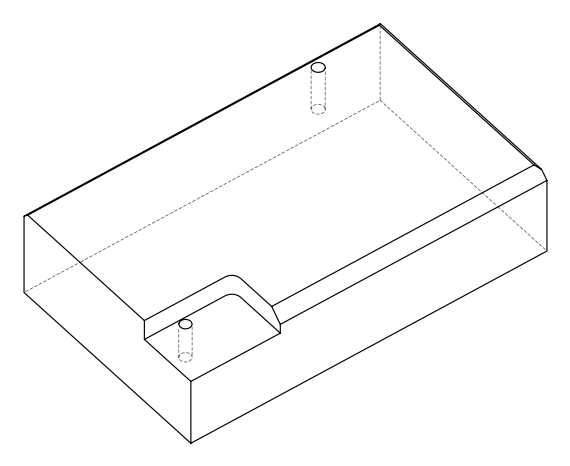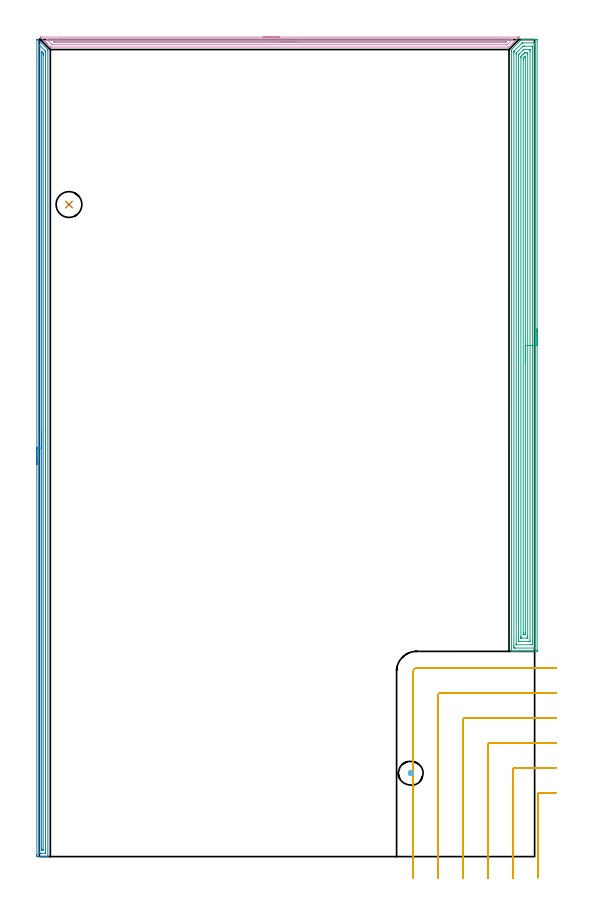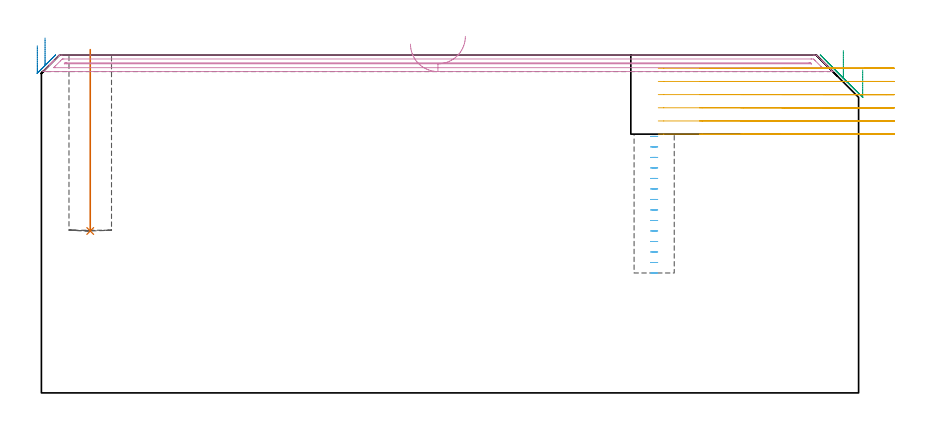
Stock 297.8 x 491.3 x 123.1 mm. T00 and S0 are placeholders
(PLAN: 6 operations, 3 tool changes, 48.5 min)
(1 INDEXABLE_INSERT_DRILL_BLIND_HOLE_FROM_SOLID | STEP1POCKET | NXT0302_002 | 0.27 min | 12025 mm3)
(2 AREA_MILL | FG_CHAMFER_SURFACE | UGT0205_001 | 11.9 min | 10701 mm3)
(3 AREA_MILL_1 | FG_CHAMFER_SURFACE_1 | UGT0205_001 | 17.85 min | 44493 mm3)
(4 AREA_MILL_2 | FG_CHAMFER_SURFACE_2 | UGT0205_001 | 6.92 min | 5033 mm3)
(5 MILL_CORNER_NOTCH_RECTANGULAR | CORNER_NOTCH_RECTANGULAR | UGT0201_136 | Follow Part, ap 5, ae 75% | 10.85 min | 293222 mm3)
(6 MILL_BLIND_HOLE_FROM_SOLID_MATERIAL | STEP1POCKET_1 | NXT0201_011 | Spiral | 0.7 min | 8462 mm3)
(TOOL NXT0302_002 | Index. Insert Drill 15.5mm [880-D1550L20-05] | D15.5 PA176 FL78 Z2)
(TOOL UGT0205_001 | Chamfer Mill 20 x 3 x 45 deg. | D20 FL50 Z2)
(TOOL UGT0201_136 | Carbide End Mill 20.0 | D20 FL30 Z4)
(TOOL NXT0201_011 | ENDMILL 12mm [2P460-1200-NA 1630] | D12 FL38 Z6)
(OP 1 INDEXABLE_INSERT_DRILL_BLIND_HOLE_FROM_SOLID)
G17 G21 G94 G90
T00 M6
G54
G17 G0 G90 X17.8 Y392.1 S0 M3
G43 Z133.1 H1
G94 G81 G98 Z59. F250. R125.1
G80
M5
M2
(OP 2 AREA_MILL)
G17 G21 G94 G90
T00 M6
G54
G17 G0 G90 X-1.5 Y235.686 S1061 M3
G43 Z133.1 H0
Z126.5
G94 G1 Y235.724 Z125.628 F250.
Y235.838 Z124.764
Y236.027 Z123.912
Y236.289 Z123.08
Y236.623 Z122.274
Y237.026 Z121.5
Y237.495 Z120.764
Y238.026 Z120.072
Y238.615 Z119.429
Y239.258 Z118.84
Y239.95 Z118.308
Y240.686 Z117.84
Y241.46 Z117.437
Y242.266 Z117.103
Y243.098 Z116.841
Y243.95 Z116.652
Y244.815 Z116.538
Y245.686 Z116.5
Y491.039
X-1.496 Y491.176 Z116.504
X-1.493 Y491.253 Z116.507
X-1.475 Y491.299 Z116.524
X-1.464 Y491.322 Z116.535
X-1.441 Y491.358 Z116.558
X-1.138 Y491.31 Z116.861
X-0.898 Y491.29 Z117.101
X-0.88 Y491.276 Z117.119
X-0.775 Y491.176 Z117.224
X4.927 Y485.474 Z122.925
X5.037 Y485.362 Z123.036
X5.093 Y485.303 Z123.092
X5.1 Y484.468 Z123.1
Y0.185
X5.097 Y0.01 Z123.088
X5.031 Y0.007 Z123.023
X4.588 Y0. Z122.588
X4.325 Z122.325
X3.587 Z121.582
X2.324 Z120.322
X0.907 Z118.902
X-0.88 Y0.001 Z117.116
X-1.135 Y0.002 Z116.861
X-1.492 Y0.007 Z116.506
X-1.494 Y0.018 Z116.504
X-1.499 Y0.632 Z116.501
X-1.5 Y1.252 Z116.5
Y245.686
X-0.086 Z117.914
Y487.349
X-0.084 Y487.547 Z117.916
X-0.079 Y487.942 Z117.921
X-0.077 Y488.019 Z117.923
X-0.07 Y488.014 Z117.93
X-0.04 Y487.988 Z117.96
X0.013 Y487.937 Z118.013
X3.482 Y484.468 Z121.482
X3.587 Y484.359 Z121.587
X3.678 Y484.26 Z121.678
X3.683 Y483.87 Z121.683
X3.685 Y483.673 Z121.685
Y2.322
X3.684 Y2.223 Z121.684
X3.679 Y2.027 Z121.679
X3.674 Y2.009 Z121.674
X3.665 Y2.005 Z121.665
X3.639 Y2.002 Z121.639
X3.587 Y2. Z121.587
X3.114 Z121.114
X1.327 Z119.327
X0.433 Z118.433
X0.013 Y2.003 Z118.013
X-0.047 Y2.006 Z117.953
X-0.077 Y2.009 Z117.923
X-0.081 Y2.124 Z117.919
X-0.085 Y2.322 Z117.915
X-0.086 Y2.421 Z117.914
Y245.686
X1.328 Z119.328
X1.329 Y484.045 Z119.329
X1.33 Y484.113 Z119.33
X1.331 Y484.153 Z119.331
X1.332 Y484.154 Z119.332
X1.344 Y484.146 Z119.344
X1.418 Y484.078 Z119.418
X1.673 Y483.827 Z119.673
X1.8 Y483.701 Z119.8
X1.926 Y483.574 Z119.926
X2.052 Y483.441 Z120.052
X2.265 Y483.215 Z120.265
X2.267 Y483.106 Z120.267
X2.27 Y482.679 Z120.27
X2.271 Y482.208 Z120.271
Y481.785
Y4.209
X2.269 Y4.091 Z120.269
X2.267 Y4.033 Z120.267
X2.265 Y4.012 Z120.265
X2.218 Y4.009 Z120.218
X2.007 Y4.002 Z120.007
X1.8 Y4.001 Z119.8
X1.591 Y4.002 Z119.591
X1.452 Y4.006 Z119.452
X1.345 Y4.01 Z119.345
X1.335 Y4.054 Z119.335
X1.333 Y4.209 Z119.333
X1.33 Y4.68 Z119.33
X1.329 Y5.104 Z119.329
X1.328 Y5.576 Z119.328
Y245.686
Y246.558 Z119.366
Y247.423 Z119.48
Y248.274 Z119.669
Y249.106 Z119.932
Y249.912 Z120.265
Y250.686 Z120.668
Y251.422 Z121.137
Y252.114 Z121.668
Y252.757 Z122.257
Y253.347 Z122.901
Y253.878 Z123.593
Y254.346 Z124.328
Y254.749 Z125.102
Y255.083 Z125.908
Y255.345 Z126.74
Y255.534 Z127.592
Y255.648 Z128.457
Y255.686 Z129.328
G0 Z133.1
M5
M2
(OP 3 AREA_MILL_1)
G17 G21 G94 G90
T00 M6
G54
G17 G0 G90 X299.3 Y317.35 S1061 M3
G43 Z133.1 H0
Z117.7
G94 G1 Y317.312 Z116.828 F250.
Y317.198 Z115.964
Y317.009 Z115.112
Y316.747 Z114.28
Y316.413 Z113.474
Y316.01 Z112.7
Y315.542 Z111.964
Y315.01 Z111.272
Y314.421 Z110.629
Y313.778 Z110.04
Y313.086 Z109.509
Y312.35 Z109.04
Y311.576 Z108.637
Y310.77 Z108.303
Y309.938 Z108.041
Y309.086 Z107.852
Y308.222 Z107.738
Y307.35 Z107.7
Y124.345
X299.299 Y124.03 Z107.701
X299.294 Y123.457 Z107.704
X299.292 Y123.408 Z107.706
X298.723 Y123.404 Z108.274
X298.095 Y123.4 Z108.902
X287.148 Z119.847
X285.732 Z121.264
X285.367 Z121.628
X284.637 Z122.363
X284.373 Z122.627
X283.954 Z123.037
X283.903 Y123.41 Z123.088
X283.9 Y123.583 Z123.1
Y484.41
X283.903 Y485.3 Z123.096
X283.904 Y485.304
X289.897 Y491.298 Z117.101
X289.899 Y491.299 Z117.099
X289.912 Y491.3 Z117.086
X290.55 Z116.45
X290.87 Z116.13
X291.6 Z115.396
X292.856 Z114.142
X294.598 Z112.398
X296.68 Z110.317
X298.723 Z108.274
X298.988 Y491.298 Z108.01
X299.292 Y491.29 Z107.706
X299.299 Y490.985 Z107.699
X299.3 Y307.35 Z107.7
X297.886 Z109.114
X297.885 Y125.713 Z109.115
X297.883 Y125.606 Z109.117
X297.878 Y125.41 Z109.122
X297.833 Y125.408 Z109.167
X297.358 Y125.401 Z109.642
X286.258 Z120.742
X285.782 Y125.403 Z121.218
X285.367 Y125.41 Z121.633
X285.321 Y125.819 Z121.679
X285.318 Y125.868 Z121.682
X285.314 Y126.713 Z121.686
Y126.766
Y482.674
X285.317 Y483.516 Z121.683
X285.318 Y483.565 Z121.682
X285.367 Y484.306 Z121.633
X285.416 Y484.361 Z121.584
X285.461 Y484.41 Z121.539
X289.931 Y488.881 Z117.069
X290.326 Y489.267 Z116.674
X290.349 Y489.287 Z116.651
X290.397 Y489.292 Z116.603
X290.501 Y489.296 Z116.499
X290.71 Y489.299 Z116.29
X296.942 Z110.058
X297.418 Y489.297 Z109.582
X297.833 Y489.29 Z109.167
X297.879 Y488.881 Z109.121
X297.882 Y488.832 Z109.118
X297.886 Y487.987 Z109.114
Y487.934
Y307.35
X296.472 Z110.528
X296.471 Y128.502 Z110.529
X296.47 Y128.082 Z110.53
X296.464 Y127.607 Z110.536
X296.458 Y127.41 Z110.542
X296.256 Y127.402 Z110.744
X296.052 Y127.401 Z110.948
X295.368 Y127.4 Z111.632
X286.941 Z120.059
X286.804 Y127.402 Z120.196
X286.754 Y127.406 Z120.246
X286.734 Y127.411 Z120.266
X286.732 Y127.418 Z120.268
X286.73 Y127.467 Z120.27
X286.729 Y127.607 Z120.271
X286.728 Y128.029 Z120.272
X286.729 Y482.621 Z120.271
X286.73 Y483.041 Z120.27
X286.733 Y483.16 Z120.267
X286.735 Y483.215 Z120.265
X286.766 Y483.255 Z120.234
X287.015 Y483.516 Z119.985
X290.651 Y487.151 Z116.349
X290.71 Y487.207 Z116.29
X290.798 Y487.287 Z116.202
X290.881 Y487.292 Z116.119
X291.052 Y487.297 Z115.949
X291.394 Y487.3 Z115.606
X291.6 Z115.4
X296.259 Z110.741
X296.396 Y487.298 Z110.604
X296.446 Y487.294 Z110.554
X296.466 Y487.289 Z110.534
X296.468 Y487.282 Z110.532
X296.47 Y487.233 Z110.53
X296.471 Y487.092 Z110.529
X296.472 Y486.671 Z110.528
Y307.35
X295.057 Z111.943
Y130.29
X295.051 Y129.507 Z111.949
X295.041 Y129.41 Z111.959
X294.936 Y129.407 Z112.064
X294.714 Y129.403 Z112.286
X294.271 Y129.4 Z112.729
X288.929 Z118.071
X288.484 Y129.403 Z118.516
X288.264 Y129.407 Z118.736
X288.159 Y129.41 Z118.841
X288.15 Y129.481 Z118.85
X288.143 Y130.185 Z118.857
Y130.29
Y481.727
X288.145 Y482.122 Z118.855
X288.148 Y482.17 Z118.852
X288.15 Y482.19 Z118.85
X288.162 Y482.205 Z118.838
X288.215 Y482.264 Z118.785
X288.304 Y482.355 Z118.696
X288.57 Y482.621 Z118.43
X290.71 Y484.76 Z116.29
X290.983 Y485.029 Z116.017
X291.191 Y485.23 Z115.809
X291.269 Y485.29 Z115.731
X291.379 Y485.294 Z115.622
X291.6 Y485.3 Z115.4
X294.271 Z112.729
X294.716 Y485.297 Z112.284
X294.936 Y485.293 Z112.064
X295.041 Y485.29 Z111.959
X295.05 Y485.219 Z111.95
X295.057 Y484.515 Z111.943
Y484.41
Y307.35
X293.643 Z113.357
Y132.71
X293.642 Y132.079 Z113.358
X293.64 Y131.818 Z113.36
X293.636 Y131.552 Z113.364
X293.628 Y131.41 Z113.372
X293.55 Y131.406 Z113.45
X293.381 Y131.403 Z113.619
X293.166 Y131.4 Z113.834
X289.819 Y131.401 Z117.181
X289.601 Y131.404 Z117.399
X289.565 Y131.41 Z117.435
X289.563 Y131.418 Z117.437
X289.56 Y131.445 Z117.44
X289.557 Y132.079 Z117.443
Y132.342
Y480.201
X289.561 Y480.833 Z117.439
X289.563 Y481.09 Z117.437
X289.574 Y481.164 Z117.426
X289.627 Y481.22 Z117.373
X289.819 Y481.419 Z117.181
X290.71 Y482.312 Z116.29
X291.019 Y482.621 Z115.981
X291.312 Y482.91 Z115.688
X291.6 Y483.19 Z115.4
X291.709 Y483.29 Z115.291
X291.819 Y483.295 Z115.181
X292.49 Y483.299 Z114.51
X292.705 Y483.3 Z114.295
X293.381 Y483.299 Z113.619
X293.599 Y483.296 Z113.401
X293.635 Y483.29 Z113.365
X293.637 Y483.282 Z113.363
X293.64 Y483.255 Z113.36
X293.643 Y482.621 Z113.357
Y482.358
Y307.35
X292.229 Z114.771
Y134.761
X292.228 Y134.131 Z114.772
X292.226 Y133.867 Z114.774
X292.222 Y133.552 Z114.778
X292.214 Y133.41 Z114.786
X292.061 Y133.404 Z114.939
X291.6 Y133.402 Z115.4
X291.171 Y133.403 Z115.829
X291.004 Y133.41 Z115.996
X290.978 Y133.424 Z116.022
X290.976 Y133.48 Z116.024
X290.973 Y133.603 Z116.027
X290.972 Y133.867 Z116.028
X290.971 Y134.499 Z116.029
Y479.044
X290.972 Y479.675 Z116.028
X290.975 Y479.939 Z116.025
X290.978 Y480.095 Z116.022
X290.986 Y480.127 Z116.014
X291.011 Y480.157 Z115.989
X291.059 Y480.208 Z115.941
X291.194 Y480.346 Z115.806
X291.68 Y480.833 Z115.32
X291.878 Y481.027 Z115.122
X292.091 Y481.234 Z114.909
X292.136 Y481.277 Z114.864
X292.184 Y481.29 Z114.816
X292.222 Y481.279 Z114.778
X292.226 Y481.099 Z114.774
X292.228 Y480.833 Z114.772
X292.229 Y480.675 Z114.771
Y307.35
Y306.478 Z114.809
Y305.614 Z114.923
Y304.762 Z115.112
Y303.93 Z115.374
Y303.124 Z115.708
Y302.35 Z116.111
Y301.614 Z116.58
Y300.922 Z117.111
Y300.279 Z117.7
Y299.69 Z118.343
Y299.158 Z119.035
Y298.69 Z119.771
Y298.287 Z120.545
Y297.953 Z121.351
Y297.691 Z122.183
Y297.502 Z123.035
Y297.388 Z123.9
Y297.35 Z124.771
G0 Z133.1
M5
M2
(OP 4 AREA_MILL_2)
G17 G21 G94 G90
T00 M6
G54
G17 G0 G90 X134.5 Y492.8 S1061 M3
G43 Z133.1 H0
Z127.1
G94 G1 X134.538 Z126.228 F250.
X134.652 Z125.364
X134.841 Z124.512
X135.103 Z123.68
X135.437 Z122.874
X135.84 Z122.1
X136.308 Z121.364
X136.84 Z120.672
X137.429 Z120.029
X138.072 Z119.44
X138.764 Z118.908
X139.5 Z118.44
X140.274 Z118.037
X141.08 Z117.703
X141.912 Z117.441
X142.763 Z117.252
X143.628 Z117.138
X144.5 Z117.1
X288.341
X288.385 Y492.799 Z117.099
X288.386 Y492.795 Z117.103
X288.385 Y492.787 Z117.111
X288.326 Y492.725 Z117.173
X287.79 Y492.19 Z117.709
X287.591 Y491.99 Z117.907
X287.032 Y491.432 Z118.468
X286.897 Y491.297 Z118.602
X286.716 Y491.114 Z118.782
X286.203 Y490.603 Z119.297
X286.004 Y490.404 Z119.494
X285.84 Y490.238 Z119.657
X285.68 Y490.079 Z119.819
X285.558 Y489.957 Z119.941
X285.402 Y489.8 Z120.095
X285.25 Y489.649 Z120.249
X285.112 Y489.511 Z120.387
X284.964 Y489.362 Z120.533
X284.82 Y489.219 Z120.679
X284.665 Y489.064 Z120.833
X284.526 Y488.924 Z120.972
X284.39 Y488.789 Z121.108
X284.219 Y488.618 Z121.28
X282.773 Y487.173 Z122.725
X282.433 Y486.836 Z123.063
X282.401 Y486.807 Z123.093
X281.541 Y486.8 Z123.1
X7.459
X6.654 Y486.806 Z123.094
X6.599 Y486.807 Z123.093
X6.567 Y486.836 Z123.063
X6.226 Y487.173 Z122.725
X4.609 Y488.789 Z121.108
X4.474 Y488.924 Z120.972
X4.335 Y489.064 Z120.834
X4.18 Y489.219 Z120.679
X4.036 Y489.362 Z120.533
X3.888 Y489.511 Z120.387
X3.75 Y489.649 Z120.249
X3.6 Y489.798 Z120.098
X3.442 Y489.957 Z119.941
X3.32 Y490.079 Z119.819
X3.159 Y490.238 Z119.657
X2.995 Y490.404 Z119.494
X2.891 Y490.508 Z119.39
X0.607 Y492.792 Z117.106
X0.612 Y492.795 Z117.104
X0.764 Y492.8 Z117.1
X144.5
Y491.386 Z118.514
X284.038 Y491.385 Z118.515
X284.219 Y491.384 Z118.516
X284.394 Y491.38 Z118.52
X284.512 Y491.374 Z118.526
X284.459 Y491.316 Z118.584
X284.316 Y491.167 Z118.733
X284.219 Y491.069 Z118.831
X284.021 Y490.87 Z119.03
X282.074 Y488.924 Z120.976
X281.81 Y488.66 Z121.24
X281.541 Y488.394 Z121.506
X281.362 Y488.224 Z121.676
X280.648 Y488.216 Z121.684
X280.478 Y488.215 Z121.685
X8.182
X7.821 Y488.219 Z121.681
X7.645 Y488.221 Z121.679
X7.459 Y488.397 Z121.503
X6.927 Y488.924 Z120.976
X5.174 Y490.676 Z119.224
X4.781 Y491.07 Z118.83
X4.538 Y491.321 Z118.579
X4.49 Y491.371 Z118.529
X4.564 Y491.379 Z118.521
X4.781 Y491.383 Z118.517
X4.951 Y491.385 Z118.515
X10.176 Y491.386 Z118.514
X144.5
Y489.972 Z119.928
X280.473 Y489.971 Z119.929
X280.531
X280.648 Y489.967 Z119.933
X280.652 Y489.965 Z119.935
Y489.959 Z119.941
X280.648 Y489.949 Z119.951
X280.573 Y489.873 Z120.027
X280.498 Y489.8 Z120.1
X280.347 Y489.658 Z120.242
X280.311 Y489.635 Z120.265
X280.221 Y489.632 Z120.268
X280.105 Y489.63 Z120.27
X279.93 Y489.629 Z120.271
X279.755 Y489.628 Z120.272
X9.245 Y489.629 Z120.271
X9.07 Y489.63 Z120.27
X8.721 Y489.634 Z120.266
X8.677 Y489.636 Z120.264
X8.665 Y489.643 Z120.257
X8.639 Y489.664 Z120.236
X8.592 Y489.709 Z120.191
X8.5 Y489.8 Z120.1
X8.352 Y489.953 Z119.947
X8.351 Y489.967 Z119.933
X9.245 Y489.971 Z119.929
X144.5 Y489.972 Z119.928
X145.372 Z119.966
X146.236 Z120.08
X147.088 Z120.269
X147.92 Z120.531
X148.726 Z120.865
X149.5 Z121.268
X150.236 Z121.737
X150.928 Z122.268
X151.571 Z122.857
X152.16 Z123.501
X152.691 Z124.193
X153.16 Z124.928
X153.563 Z125.702
X153.897 Z126.508
X154.159 Z127.34
X154.348 Z128.192
X154.462 Z129.057
X154.5 Z129.928
G0 Z133.1
M5
M2
(OP 5 MILL_CORNER_NOTCH_RECTANGULAR)
G17 G21 G94 G90
T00 M6
G54
G17 G0 G90 X310.8 Y38.4 S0 M3
G43 Z133.1 H0
Z118.3
G94 G1 X307.8 F250.
X300.793 F500.
G3 X299.8 Y37.407 R1.
G1 Y-9.798
Y-12.798 F250.
G0 Z133.1
X310.8 Y53.4
Z118.3
G1 X307.8
X285.794 F500.
G3 X284.8 Y52.406 R1.
G1 Y-10.
Y-13. F250.
G0 Z133.1
X310.8 Y68.4
Z118.3
G1 X307.8
X270.794 F500.
G3 X269.8 Y67.406 R1.
G1 Y-10.
Y-13. F250.
G0 Z133.1
X310.8 Y83.4
Z118.3
G1 X307.8
X255.794 F500.
G3 X254.8 Y82.406 R1.
G1 Y-10.
Y-13. F250.
G0 Z133.1
X310.8 Y98.4
Z118.3
G1 X307.8
X240.795 F500.
G3 X239.8 Y97.405 R1.
G1 Y-10.
Y-13. F250.
G0 Z133.1
X310.8 Y113.4
Z118.3
G1 X307.8
X226.8 F500.
G3 X224.8 Y111.4 R2.
G1 Y-10.
Y-13. F250.
G0 Z133.1
X310.8 Y38.4
Z113.5
G1 X307.8
X300.793 F500.
G3 X299.8 Y37.407 R1.
G1 Y-9.798
Y-12.798 F250.
G0 Z133.1
X310.8 Y53.4
Z113.5
G1 X307.8
X285.794 F500.
G3 X284.8 Y52.406 R1.
G1 Y-10.
Y-13. F250.
G0 Z133.1
X310.8 Y68.4
Z113.5
G1 X307.8
X270.794 F500.
G3 X269.8 Y67.406 R1.
G1 Y-10.
Y-13. F250.
G0 Z133.1
X310.8 Y83.4
Z113.5
G1 X307.8
X255.794 F500.
G3 X254.8 Y82.406 R1.
G1 Y-10.
Y-13. F250.
G0 Z133.1
X310.8 Y98.4
Z113.5
G1 X307.8
X240.795 F500.
G3 X239.8 Y97.405 R1.
G1 Y-10.
Y-13. F250.
G0 Z133.1
X310.8 Y113.4
Z113.5
G1 X307.8
X226.8 F500.
G3 X224.8 Y111.4 R2.
G1 Y-10.
Y-13. F250.
G0 Z133.1
X310.8 Y38.4
Z108.7
G1 X307.8
X300.793 F500.
G3 X299.8 Y37.407 R1.
G1 Y-9.798
Y-12.798 F250.
G0 Z133.1
X310.8 Y53.4
Z108.7
G1 X307.8
X285.794 F500.
G3 X284.8 Y52.406 R1.
G1 Y-10.
Y-13. F250.
G0 Z133.1
X310.8 Y68.4
Z108.7
G1 X307.8
X270.794 F500.
G3 X269.8 Y67.406 R1.
G1 Y-10.
Y-13. F250.
G0 Z133.1
X310.8 Y83.4
Z108.7
G1 X307.8
X255.795 F500.
G3 X254.8 Y82.405 R1.
G1 Y-10.
Y-13. F250.
G0 Z133.1
X310.8 Y98.4
Z108.7
G1 X307.8
X240.795 F500.
G3 X239.8 Y97.405 R1.
G1 Y-10.
Y-13. F250.
G0 Z133.1
X310.8 Y113.4
Z108.7
G1 X307.8
X226.8 F500.
G3 X224.8 Y111.4 R2.
G1 Y-10.
Y-13. F250.
G0 Z133.1
X310.8 Y38.4
Z103.9
G1 X307.8
X300.793 F500.
G3 X299.8 Y37.407 R1.
G1 Y-9.798
Y-12.798 F250.
G0 Z133.1
X310.8 Y53.4
Z103.9
G1 X307.8
X285.794 F500.
G3 X284.8 Y52.406 R1.
G1 Y-10.
Y-13. F250.
G0 Z133.1
X310.8 Y68.4
Z103.9
G1 X307.8
X270.794 F500.
G3 X269.8 Y67.406 R1.
G1 Y-10.
Y-13. F250.
G0 Z133.1
X310.8 Y83.4
Z103.9
G1 X307.8
X255.794 F500.
G3 X254.8 Y82.406 R1.
G1 Y-10.
Y-13. F250.
G0 Z133.1
X310.8 Y98.4
Z103.9
G1 X307.8
X240.795 F500.
G3 X239.8 Y97.405 R1.
G1 Y-10.
Y-13. F250.
G0 Z133.1
X310.8 Y113.4
Z103.9
G1 X307.8
X226.8 F500.
G3 X224.8 Y111.4 R2.
G1 Y-10.
Y-13. F250.
G0 Z133.1
X310.8 Y38.4
Z99.1
G1 X307.8
X300.793 F500.
G3 X299.8 Y37.407 R1.
G1 Y-9.798
Y-12.798 F250.
G0 Z133.1
X310.8 Y53.4
Z99.1
G1 X307.8
X285.794 F500.
G3 X284.8 Y52.406 R1.
G1 Y-10.
Y-13. F250.
G0 Z133.1
X310.8 Y68.4
Z99.1
G1 X307.8
X270.794 F500.
G3 X269.8 Y67.406 R1.
G1 Y-10.
Y-13. F250.
G0 Z133.1
X310.8 Y83.4
Z99.1
G1 X307.8
X255.794 F500.
G3 X254.8 Y82.406 R1.
G1 Y-10.
Y-13. F250.
G0 Z133.1
X310.8 Y98.4
Z99.1
G1 X307.8
X240.795 F500.
G3 X239.8 Y97.405 R1.
G1 Y-10.
Y-13. F250.
G0 Z133.1
X310.8 Y113.4
Z99.1
G1 X307.8
X226.8 F500.
G3 X224.8 Y111.4 R2.
G1 Y-10.
Y-13. F250.
G0 Z133.1
X310.8 Y38.4
Z94.3
G1 X307.8
X300.793 F500.
G3 X299.8 Y37.407 R1.
G1 Y-9.798
Y-12.798 F250.
G0 Z133.1
X310.8 Y53.4
Z94.3
G1 X307.8
X285.794 F500.
G3 X284.8 Y52.406 R1.
G1 Y-10.
Y-13. F250.
G0 Z133.1
X310.8 Y68.4
Z94.3
G1 X307.8
X270.794 F500.
G3 X269.8 Y67.406 R1.
G1 Y-10.
Y-13. F250.
G0 Z133.1
X310.8 Y83.4
Z94.3
G1 X307.8
X255.794 F500.
G3 X254.8 Y82.406 R1.
G1 Y-10.
Y-13. F250.
G0 Z133.1
X310.8 Y98.4
Z94.3
G1 X307.8
X240.795 F500.
G3 X239.8 Y97.405 R1.
G1 Y-10.
Y-13. F250.
G0 Z133.1
X310.8 Y113.4
Z94.3
G1 X307.8
X226.8 F500.
G3 X224.8 Y111.4 R2.
G1 Y-10.
Y-13. F250.
G0 Z133.1
M5
M2
(OP 6 MILL_BLIND_HOLE_FROM_SOLID_MATERIAL)
G17 G21 G94 G90
T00 M6
G54
G17 G0 G90 X223.3 Y50.1 S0 M3
G43 Z133.1 H1
Z93.471
G94 G3 X223.95 Y50.75 R0.65 F250.
X223.3 Y51.4 R0.65
X222. Y50.1 R1.3
X223.3 Y51.4 R-1.3
X222.65 Y50.75 R0.65
X223.3 Y50.1 R0.65
G0 Z89.643
G3 X223.95 Y50.75 R0.65
X223.3 Y51.4 R0.65
X222. Y50.1 R1.3
X223.3 Y51.4 R-1.3
X222.65 Y50.75 R0.65
X223.3 Y50.1 R0.65
G0 Z85.814
G3 X223.95 Y50.75 R0.65
X223.3 Y51.4 R0.65
X222. Y50.1 R1.3
X223.3 Y51.4 R-1.3
X222.65 Y50.75 R0.65
X223.3 Y50.1 R0.65
G0 Z81.986
G3 X223.95 Y50.75 R0.65
X223.3 Y51.4 R0.65
X222. Y50.1 R1.3
X223.3 Y51.4 R-1.3
X222.65 Y50.75 R0.65
X223.3 Y50.1 R0.65
G0 Z78.157
G3 X223.95 Y50.75 R0.65
X223.3 Y51.4 R0.65
X222. Y50.1 R1.3
X223.3 Y51.4 R-1.3
X222.65 Y50.75 R0.65
X223.3 Y50.1 R0.65
G0 Z74.329
G3 X223.95 Y50.75 R0.65
X223.3 Y51.4 R0.65
X222. Y50.1 R1.3
X223.3 Y51.4 R-1.3
X222.65 Y50.75 R0.65
X223.3 Y50.1 R0.65
G0 Z70.5
G3 X223.95 Y50.75 R0.65
X223.3 Y51.4 R0.65
X222. Y50.1 R1.3
X223.3 Y51.4 R-1.3
X222.65 Y50.75 R0.65
X223.3 Y50.1 R0.65
G0 Z66.671
G3 X223.95 Y50.75 R0.65
X223.3 Y51.4 R0.65
X222. Y50.1 R1.3
X223.3 Y51.4 R-1.3
X222.65 Y50.75 R0.65
X223.3 Y50.1 R0.65
G0 Z62.843
G3 X223.95 Y50.75 R0.65
X223.3 Y51.4 R0.65
X222. Y50.1 R1.3
X223.3 Y51.4 R-1.3
X222.65 Y50.75 R0.65
X223.3 Y50.1 R0.65
G0 Z59.014
G3 X223.95 Y50.75 R0.65
X223.3 Y51.4 R0.65
X222. Y50.1 R1.3
X223.3 Y51.4 R-1.3
X222.65 Y50.75 R0.65
X223.3 Y50.1 R0.65
G0 Z55.186
G3 X223.95 Y50.75 R0.65
X223.3 Y51.4 R0.65
X222. Y50.1 R1.3
X223.3 Y51.4 R-1.3
X222.65 Y50.75 R0.65
X223.3 Y50.1 R0.65
G0 Z51.357
G3 X223.95 Y50.75 R0.65
X223.3 Y51.4 R0.65
X222. Y50.1 R1.3
X223.3 Y51.4 R-1.3
X222.65 Y50.75 R0.65
X223.3 Y50.1 R0.65
G0 Z47.529
G3 X223.95 Y50.75 R0.65
X223.3 Y51.4 R0.65
X222. Y50.1 R1.3
X223.3 Y51.4 R-1.3
X222.65 Y50.75 R0.65
X223.3 Y50.1 R0.65
G0 Z43.7
G3 X223.95 Y50.75 R0.65
X223.3 Y51.4 R0.65
X222. Y50.1 R1.3
X223.3 Y51.4 R-1.3
X222.65 Y50.75 R0.65
X223.3 Y50.1 R0.65
G0 Z133.1
M5
M2
